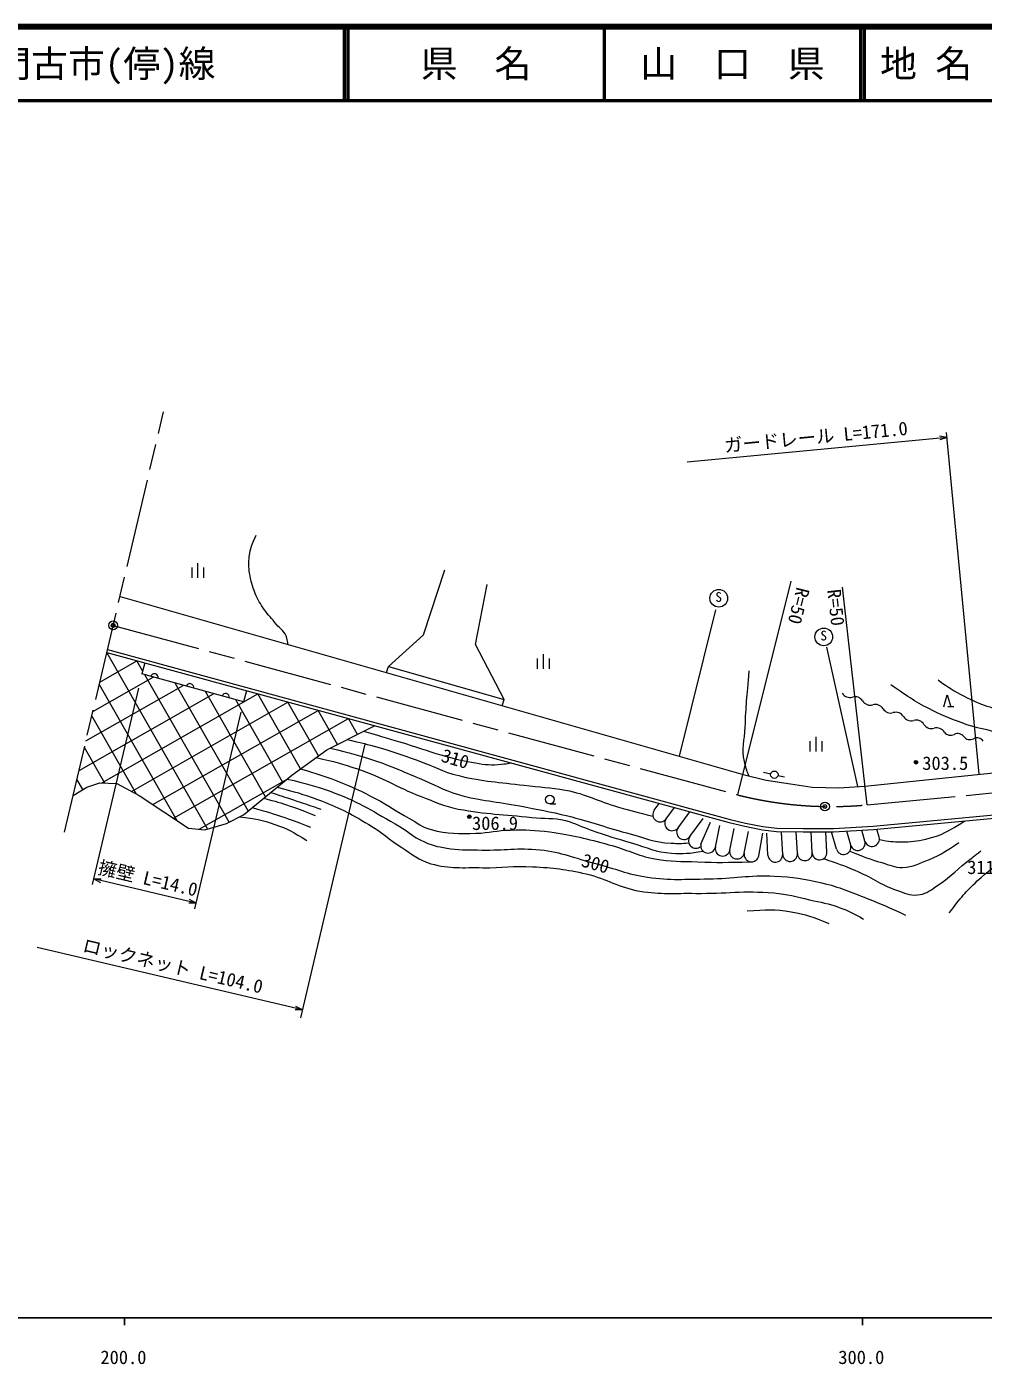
# Model space of a CAD drawing. Units: millimetres, scale not verified. Extents: x 40000 to 680000, y 20000 to 380000.
# Drawn here: x 254744 to 384369, y 198715 to 380000 of the extents above; entities that cross this region are included whole.
import ezdxf
from ezdxf.enums import TextEntityAlignment as Align

# ---------------------------------------------------------------- set-up
doc = ezdxf.new("R2010")
doc.units = ezdxf.units.MM
doc.header["$LTSCALE"] = 1000
doc.header["$PDMODE"] = 32
doc.header["$PDSIZE"] = 500
doc.linetypes.add('CHAIN', pattern=[18.5, 12, -1.5, 3.5, -1.5])
for name, color, linetype, lineweight in [('M-BGD', 7, 'Continuous', 13), ('M-BMK', 2, 'CHAIN', 13), ('M-BMK-SRVR', 3, 'Continuous', 13), ('M-STR-HTXT', 7, 'Continuous', 13), ('M-TTL', 2, 'Continuous', 140), ('M-TTL-BAND', 7, 'Continuous', 25), ('M-TTL-LINE', 7, 'Continuous', 50), ('M-TTL-TXT', 7, 'Continuous', 13)]:
    doc.layers.add(name, color=color, linetype=linetype, lineweight=lineweight)
doc.layers.add('M-OTRS', color=6, linetype='Continuous')
doc.styles.add('ＭＳ ゴシック', font='')
doc.styles.get('ＭＳ ゴシック').set_extended_font_data('MS Gothic')

msp = doc.modelspace()

# ---------------------------------------------------------------- linework, layer by layer
at = {"layer": 'M-BGD'}
for p, q in [((277145, 305285), (277145, 306685)), ((277945, 305285), (277945, 307285)), ((278745, 305285), (278745, 306685)), ((308533, 297568), (311380, 306370)), ((267381, 302791), (351839, 278640)), ((315536, 296284), (317147, 304423)), ((343189, 281113), (348110, 300955)), ((303756, 293309), (308533, 297568)), ((319436, 288825), (315536, 296284)), ((367359, 277015), (363162, 295929)), ((264646, 291180), (269679, 294053)), ((279233, 271269), (265586, 295171)), ((270450, 292703), (269679, 294053)), ((270739, 293764), (270335, 292282)), ((323965, 292964), (323965, 294364)), ((324765, 292964), (324765, 294964)), ((325565, 292964), (325565, 294364)), ((284098, 288478), (270335, 292282)), ((282159, 272194), (270757, 292166)), ((303513, 292459), (303756, 293309)), ((303756, 293309), (319436, 288825)), ((262766, 283197), (275957, 290728)), ((263706, 287188), (271880, 291855)), ((275140, 272388), (264577, 290888)), ((284750, 273708), (274858, 291032)), ((261825, 279205), (280033, 289601)), ((264897, 277504), (286050, 289582)), ((268943, 276360), (290143, 288464)), ((287103, 275637), (278960, 289898)), ((289456, 277566), (283062, 288764)), ((284514, 290001), (284098, 288478)), ((291854, 279417), (286050, 289582)), ((294299, 281185), (290143, 288464)), ((319193, 287975), (319436, 288825)), ((379019, 287830), (379499, 289430)), ((379499, 289430), (379979, 287830)), ((269628, 275990), (263568, 286604)), ((271850, 274565), (294235, 287346)), ((296875, 282724), (294235, 287346)), ((380379, 287830), (379579, 287830)), ((274652, 272711), (298328, 286229)), ((295394, 281976), (300774, 284702)), ((299556, 284078), (298328, 286229)), ((300774, 284702), (301889, 285256)), ((360929, 281760), (360929, 283160)), ((361729, 281760), (361729, 283760)), ((362529, 281760), (362529, 283160)), ((265317, 277491), (262559, 282321)), ((290669, 278560), (295394, 281976)), ((368315, 277077), (407437, 281140)), ((262363, 276614), (261550, 278038)), ((262897, 276930), (264666, 277512)), ((264666, 277512), (266944, 277439)), ((266944, 277439), (269997, 275791)), ((278121, 271237), (290031, 278037)), ((284099, 273174), (290669, 278560)), ((351839, 278640), (354966, 277897)), ((355561, 278703), (354568, 278900)), ((354966, 277897), (358229, 277369)), ((356544, 278521), (357432, 278344)), ((358229, 277369), (361180, 276954)), ((261029, 275823), (262897, 276930)), ((269997, 275791), (276660, 271381)), ((361180, 276954), (364778, 276850)), ((364778, 276850), (368315, 277077)), ((325635, 274654), (326435, 274654)), ((339786, 273805), (340460, 274722)), ((341398, 272621), (342527, 274158)), ((278865, 271163), (281797, 272011)), ((281797, 272011), (284099, 273174)), ((343009, 271437), (344594, 273593)), ((344621, 270253), (346397, 272670)), ((346102, 269190), (347406, 272176)), ((276660, 271381), (278865, 271163)), ((348062, 268794), (348656, 271735)), ((350023, 268399), (350616, 271339)), ((351983, 268003), (352577, 270944)), ((353944, 267607), (354497, 270698)), ((355191, 267706), (355030, 270702)), ((357188, 267813), (357027, 270809)), ((359185, 267920), (359026, 270880)), ((361182, 268027), (361030, 270866)), ((363179, 268134), (363033, 270862)), ((364486, 268533), (363822, 270860)), ((366409, 269081), (365871, 270970)), ((368332, 269629), (367915, 271095)), ((370256, 270178), (369954, 271236))]:
    msp.add_line(p, q, dxfattribs=at)
for points in [[(265689, 295609), (350055, 272568), (352161, 272067), (354504, 271615), (356402, 271362), (359982, 271318), (364065, 271310), (369454, 271641), (456197, 279768), (456260, 280843), (465575, 281369)], [(265586, 295171), (349944, 272132), (352067, 271627), (354431, 271171), (356369, 270913), (359978, 270868), (364078, 270859), (369489, 271192), (456624, 279356), (456686, 280416), (465591, 280919)]]:
    msp.add_lwpolyline(points, dxfattribs=at)
for centre, radius in [((348530, 302536), 1200), ((362759, 297302), 1200), ((375255, 280307), 150), ((375255, 280307), 120), ((375255, 280307), 90), ((375255, 280307), 60), ((375255, 280307), 30), ((375255, 280307), 20), ((356054, 278622), 500), ((325634, 275254), 600), ((314720, 272923), 150), ((314720, 272923), 120), ((314720, 272923), 90), ((314720, 272923), 60), ((314720, 272923), 30), ((314720, 272923), 20)]:
    msp.add_circle(centre, radius, dxfattribs=at)
for centre, radius, start, end in [((272050, 291808), 500, 344.54875, 164.54875), ((276869, 290476), 500, 344.54875, 164.54875), ((281688, 289144), 500, 344.54875, 164.54875), ((366290, 290324), 1224, 211.82011, 286.3772), ((366980, 287975), 1224, 31.82011, 106.3772), ((369060, 289266), 1224, 211.82011, 286.3772), ((369750, 286918), 1224, 31.82011, 106.3772), ((371830, 288208), 1224, 211.82011, 286.3772), ((372520, 285860), 1224, 31.82011, 106.3772), ((374599, 287150), 1224, 211.82011, 286.3772), ((375289, 284802), 1224, 31.82011, 106.3772), ((377369, 286093), 1224, 211.82011, 286.3772), ((378059, 283745), 1224, 31.82011, 106.3772), ((379932, 285008), 1038, 216.56726, 297.79005), ((380900, 283172), 1038, 36.56726, 117.79005), ((382568, 284409), 1038, 216.56726, 297.79005), ((383535, 282572), 1038, 36.56726, 117.79005), ((340592, 273213), 1000, 143.6955, 323.6955), ((342203, 272029), 1000, 143.6955, 323.6955), ((343815, 270845), 1000, 143.6955, 323.6955), ((345427, 269661), 1000, 143.6955, 311.20587), ((369294, 269904), 1000, 195.91003, 15.91003), ((347082, 268992), 1000, 168.59128, 348.59128), ((349043, 268596), 1000, 168.59128, 348.59128), ((351003, 268201), 1000, 168.59128, 348.59128), ((365447, 268807), 1000, 195.91003, 15.91003), ((367371, 269355), 1000, 195.91003, 15.91003), ((352964, 267805), 1000, 168.59128, 348.59128), ((356189, 267760), 1000, 183.07039, 3.07039), ((358186, 267867), 1000, 183.07039, 3.07039), ((360183, 267974), 1000, 183.07039, 3.07039), ((362181, 268081), 1000, 183.07039, 3.07039)]:
    msp.add_arc(centre, radius, start, end, dxfattribs=at)
for points, knots in [([(290103, 296294), (290121, 296650), (290081, 296817), (290006, 297141), (289795, 298048), (289128, 298300), (288552, 299031), (287932, 299819), (287496, 300192), (286928, 301018), (286376, 301821), (286096, 302301), (285717, 303199), (285282, 304229), (285133, 304853), (284951, 305955), (284809, 306815), (284813, 307318), (284902, 308185), (285024, 309370), (285284, 309854), (285823, 311092)], [0, 0, 0, 0, 1, 1, 1, 2, 2, 2, 3, 3, 3, 4, 4, 4, 5, 5, 5, 6, 6, 6, 7, 7, 7, 7]), ([(352618, 278455), (352261, 279297), (352184, 279639), (352009, 280426), (351615, 282190), (352038, 283247), (352106, 285054), (352218, 288041), (352335, 289031), (352663, 292687)], [0, 0, 0, 0, 1, 1, 1, 2, 2, 2, 3, 3, 3, 3]), ([(388446, 279168), (388174, 279740), (388075, 280069), (388065, 280677), (388049, 281584), (389346, 281977), (388986, 282809), (388802, 283234), (388489, 283351), (388089, 283585), (387295, 284049), (386756, 284118), (385884, 284409), (384453, 284885), (383574, 284898), (382152, 285402), (380304, 286058), (379275, 286461), (377512, 287322), (375176, 288464), (374389, 289060), (371842, 290812)], [0, 0, 0, 0, 1, 1, 1, 2, 2, 2, 3, 3, 3, 4, 4, 4, 5, 5, 5, 6, 6, 6, 7, 7, 7, 7]), ([(378245, 291479), (379779, 290362), (380331, 290035), (381762, 289271), (384097, 288024), (385595, 287706), (388141, 286981), (391418, 286048), (393333, 285803), (396711, 285361), (400207, 284904), (402198, 284883), (405724, 284855), (409879, 284821), (412205, 285047), (416355, 285264), (420188, 285463), (422321, 285978), (426160, 285936), (428377, 285911), (429169, 285894), (431830, 285671)], [0, 0, 0, 0, 1, 1, 1, 2, 2, 2, 3, 3, 3, 4, 4, 4, 5, 5, 5, 6, 6, 6, 7, 7, 7, 7]), ([(298161, 283379), (299910, 283000), (300398, 282874), (301816, 282491), (304133, 281866), (305385, 281356), (307656, 280577), (309879, 279814), (311016, 279043), (313301, 278493), (316701, 277676), (318690, 277632), (322158, 277185), (324348, 276902), (325604, 276945), (327774, 276531), (330651, 275981), (332096, 275035), (334916, 274241), (336741, 273727), (337351, 273562), (339612, 273012)], [0, 0, 0, 0, 1, 1, 1, 2, 2, 2, 3, 3, 3, 4, 4, 4, 5, 5, 5, 6, 6, 6, 7, 7, 7, 7]), ([(300394, 284510), (303156, 283710), (303865, 283505), (306081, 282831), (308263, 282167), (309451, 281681), (311654, 281086), (313161, 280679), (314014, 280467), (315555, 280214), (316911, 279991), (317703, 279895), (319068, 280044), (319549, 280097), (319738, 280109), (320293, 280230)], [0, 0, 0, 0, 1, 1, 1, 2, 2, 2, 3, 3, 3, 4, 4, 4, 5, 5, 5, 5]), ([(295894, 282230), (298733, 281535), (299562, 281326), (301855, 280559), (304269, 279752), (305554, 279115), (307913, 278160), (310013, 277310), (311089, 276550), (313268, 275931), (316438, 275030), (318330, 275027), (321564, 274395), (324106, 273899), (325535, 273642), (328052, 273032), (331196, 272270), (332884, 271566), (336012, 270742), (338370, 270121), (339658, 269430), (342094, 269337), (343021, 269301), (343397, 269274), (344469, 269373)], [0, 0, 0, 0, 1, 1, 1, 2, 2, 2, 3, 3, 3, 4, 4, 4, 5, 5, 5, 6, 6, 6, 7, 7, 7, 8, 8, 8, 8]), ([(291854, 279417), (294191, 278733), (294877, 278521), (296759, 277792), (298886, 276969), (300047, 276418), (302066, 275357), (303857, 274416), (304761, 273711), (306536, 272740), (307700, 272103), (308264, 271492), (309553, 271177), (311862, 270613), (313242, 270632), (315619, 270686), (317457, 270729), (318468, 271086), (320307, 271123), (322396, 271164), (323578, 271135), (325650, 270868), (328820, 270460), (330553, 269938), (333647, 269137), (336107, 268500), (337364, 267678), (339862, 267211), (342086, 266795), (343380, 266904), (345641, 266811), (348477, 266694), (349441, 266733), (352908, 266807)], [0, 0, 0, 0, 1, 1, 1, 2, 2, 2, 3, 3, 3, 4, 4, 4, 5, 5, 5, 6, 6, 6, 7, 7, 7, 8, 8, 8, 9, 9, 9, 10, 10, 10, 11, 11, 11, 11]), ([(293979, 280953), (296614, 280356), (297411, 280120), (299561, 279420), (303050, 278285), (304736, 276953), (308175, 275676), (310128, 274951), (311179, 274348), (313227, 273968), (317077, 273254), (319292, 273240), (323186, 272837), (324974, 272652), (326018, 272819), (327766, 272401), (329181, 272062), (329878, 271562), (331255, 271092), (333410, 270357), (334626, 269970), (336816, 269348), (338868, 268765), (339976, 268121), (342105, 267985), (343783, 267877), (344515, 267948), (346402, 268259)], [0, 0, 0, 0, 1, 1, 1, 2, 2, 2, 3, 3, 3, 4, 4, 4, 5, 5, 5, 6, 6, 6, 7, 7, 7, 8, 8, 8, 9, 9, 9, 9]), ([(290031, 278037), (292751, 277428), (293615, 277158), (295841, 276375), (299477, 275095), (301304, 273848), (304674, 271977), (306268, 271091), (306974, 270257), (308635, 269505), (309943, 268913), (310779, 268819), (312197, 268596), (313826, 268341), (314766, 268449), (316414, 268415), (319496, 268351), (321239, 268755), (324305, 268442), (327316, 268135), (328896, 267335), (331829, 266588), (334582, 265887), (336051, 265141), (338862, 264735), (342057, 264273), (343895, 264473), (347122, 264503), (350618, 264535), (352572, 265051), (356063, 264884), (358599, 264764), (360022, 264522), (362497, 263958), (364979, 263392), (366288, 262762), (368658, 261831), (370708, 261025), (371397, 260720), (373837, 259596)], [0, 0, 0, 0, 1, 1, 1, 2, 2, 2, 3, 3, 3, 4, 4, 4, 5, 5, 5, 6, 6, 6, 7, 7, 7, 8, 8, 8, 9, 9, 9, 10, 10, 10, 11, 11, 11, 12, 12, 12, 13, 13, 13, 13]), ([(287828, 276231), (289552, 275655), (289984, 275511), (291365, 275048), (292633, 274623), (293029, 274490), (294612, 273958)], [0, 0, 0, 0, 1, 1, 1, 2, 2, 2, 2]), ([(288658, 276911), (291241, 276281), (292049, 276041), (294150, 275266), (296985, 274220), (298497, 273402), (301104, 271874), (302942, 270796), (303764, 269872), (305572, 268745), (307060, 267816), (307809, 267041), (309497, 266564), (312155, 265813), (313787, 266077), (316548, 266019), (319185, 265964), (320666, 266305), (323300, 266155), (326160, 265992), (327776, 265811), (330569, 265174), (333476, 264511), (334895, 263322), (337839, 262848), (340756, 262378), (342444, 262582), (345399, 262543), (349530, 262488), (351860, 262959), (355976, 262598), (357898, 262429), (358948, 262106), (360828, 261671), (362413, 261304), (363341, 261211), (364862, 260635), (366189, 260132), (366681, 259873), (368134, 259054)], [0, 0, 0, 0, 1, 1, 1, 2, 2, 2, 3, 3, 3, 4, 4, 4, 5, 5, 5, 6, 6, 6, 7, 7, 7, 8, 8, 8, 9, 9, 9, 10, 10, 10, 11, 11, 11, 12, 12, 12, 13, 13, 13, 13]), ([(285309, 274166), (287421, 273559), (288004, 273401), (289699, 272813), (291074, 272335), (291531, 272162), (293188, 271504)], [0, 0, 0, 0, 1, 1, 1, 2, 2, 2, 2]), ([(286863, 275440), (288583, 274966), (289061, 274836), (290444, 274369), (291775, 273920), (292218, 273746), (293812, 273109)], [0, 0, 0, 0, 1, 1, 1, 2, 2, 2, 2]), ([(283589, 272917), (285778, 272629), (286567, 272527), (288366, 271892), (290154, 271261), (290830, 270851), (292703, 269711)], [0, 0, 0, 0, 1, 1, 1, 2, 2, 2, 2]), ([(370291, 269824), (371635, 269586), (372098, 269517), (373266, 269511), (374575, 269504), (375315, 269620), (376594, 269898), (378819, 270383), (379655, 271033), (381880, 272353)], [0, 0, 0, 0, 1, 1, 1, 2, 2, 2, 3, 3, 3, 3]), ([(362729, 267245), (364748, 266569), (365322, 266354), (366948, 265690), (369221, 264762), (370295, 263771), (372618, 262976), (373702, 262606), (374337, 262212), (375477, 262322), (376477, 262418), (376985, 262818), (377828, 263364), (379625, 264529), (380442, 265445), (382117, 266781), (382864, 267377), (383098, 267563), (384031, 268307)], [0, 0, 0, 0, 1, 1, 1, 2, 2, 2, 3, 3, 3, 4, 4, 4, 5, 5, 5, 6, 6, 6, 6]), ([(366289, 268267), (368303, 267458), (368893, 267184), (370631, 266708), (371718, 266410), (372316, 265998), (373442, 266054), (374922, 266127), (375705, 266583), (377077, 267144), (378744, 267827), (379338, 268269), (381075, 269446)], [0, 0, 0, 0, 1, 1, 1, 2, 2, 2, 3, 3, 3, 4, 4, 4, 4]), ([(379762, 259905), (381388, 261992), (381911, 262700), (383566, 264218), (385028, 265559), (385899, 266279), (387588, 267320), (389469, 268479), (390324, 268770), (392739, 269660)], [0, 0, 0, 0, 1, 1, 1, 2, 2, 2, 3, 3, 3, 3]), ([(352364, 260176), (355040, 260341), (356030, 260431), (358325, 260031), (360386, 259671), (361214, 259366), (363449, 258468)], [0, 0, 0, 0, 1, 1, 1, 2, 2, 2, 2])]:
    msp.add_open_spline(points, degree=3, knots=knots, dxfattribs=at)
for p in [(375255, 280307), (314720, 272923)]:
    msp.add_point(p, dxfattribs=at)
at = {"layer": 'M-BMK'}
for p, q in [((259852, 270828), (273275, 327811)), ((266455, 298861), (351108, 275876)), ((368636, 274539), (562235, 293027))]:
    msp.add_line(p, q, dxfattribs=at)
msp.add_arc((363745, 326005), 51697, 255.85124, 275.42833, dxfattribs=at)
at = {"layer": 'M-BMK-SRVR'}
for centre in [(266455, 298861), (362913, 274314)]:
    msp.add_circle(centre, 600, dxfattribs=at)
msp.add_point((362913, 274314), dxfattribs=at)
at = {"layer": 'M-OTRS'}
msp.add_point((266455, 298861), dxfattribs=at)
at = {"layer": 'M-STR-HTXT'}
for p, q in [((383821, 278687), (379401, 324983)), ((379462, 324337), (344253, 320975)), ((379462, 324337), (378443, 324491)), ((379462, 324337), (378490, 323993)), ((351108, 275876), (358359, 304853)), ((368636, 274539), (365283, 304035)), ((263640, 263729), (269915, 290370)), ((277542, 260454), (283817, 287095)), ((291883, 245690), (300618, 282774)), ((263818, 264487), (264849, 264501)), ((277720, 261212), (263818, 264487)), ((263818, 264487), (264734, 264014)), ((277720, 261212), (276690, 261198)), ((277720, 261212), (276804, 261685)), ((292131, 246745), (256154, 255219)), ((292131, 246745), (291100, 246731)), ((292131, 246745), (291215, 247217))]:
    msp.add_line(p, q, dxfattribs=at)
at = {"layer": 'M-TTL'}
msp.add_line((680000, 380000), (40000, 380000), dxfattribs=at)
at = {"layer": 'M-TTL-BAND'}
for p, q in [((40000, 205000), (579000, 205000)), ((268000, 205000), (268000, 204000)), ((368000, 205000), (368000, 204000))]:
    msp.add_line(p, q, dxfattribs=at)
at = {"layer": 'M-TTL-LINE'}
for p, q in [((297750, 380000), (297750, 370000)), ((298250, 380000), (298250, 370000)), ((333000, 380000), (333000, 370000)), ((367750, 380000), (367750, 370000)), ((368250, 380000), (368250, 370000)), ((40000, 370000), (680000, 370000))]:
    msp.add_line(p, q, dxfattribs=at)

# ---------------------------------------------------------------- texts
at = {"layer": 'M-BGD', "style": 'ＭＳ ゴシック'}
for p in [(348066, 303374), (362295, 298140)]:
    msp.add_text('S', height=1320, dxfattribs=at).set_placement(p, align=Align.TOP_LEFT)
for s, rotation, p in [('310', 343.129, (312827, 280783)), ('300', 343.647, (331829, 266588))]:
    msp.add_text(s, height=1833, rotation=rotation, dxfattribs=at).set_placement(p, align=Align.MIDDLE_CENTER)
for s, p in [('303.5', (379220, 280190)), ('306.9', (318201, 272047)), ('311.6', (385311, 266075))]:
    msp.add_text(s, height=1833, dxfattribs=at).set_placement(p, align=Align.MIDDLE_CENTER)
at = {"layer": 'M-STR-HTXT', "style": 'ＭＳ ゴシック'}
for s, rotation, p in [('ガードレール L=171.0', 5.455, (361829, 322955)), ('擁壁 L=14.0', 346.745, (270838, 263142)), ('ロックネット L=104.0', 346.745, (274211, 251274))]:
    msp.add_text(s, height=1833, rotation=rotation, dxfattribs=at).set_placement(p, align=Align.BOTTOM_CENTER)
for rotation, p in [(255.952, (358554, 304275)), (276.484, (362676, 303600))]:
    msp.add_text('R=50', height=1833, rotation=rotation, dxfattribs=at).set_placement(p, align=Align.BOTTOM_LEFT)
at = {"layer": 'M-TTL-BAND', "style": 'ＭＳ ゴシック'}
for s, p in [('200.0', (267844, 198195)), ('300.0', (367844, 198195))]:
    msp.add_text(s, height=1833, dxfattribs=at).set_placement(p, align=Align.BOTTOM_CENTER)
at = {"layer": 'M-TTL-TXT', "style": 'ＭＳ ゴシック'}
for s, p in [('路 線 名      一般県道俵山長門古市(停)線', (180380, 375000)), ('地 名      長門市大字俵山', (370380, 375000))]:
    msp.add_text(s, height=3666, dxfattribs=at).set_placement(p, align=Align.MIDDLE_LEFT)
for s, p in [('県\u3000名', (315625, 375000)), ('山\u3000口\u3000県', (350375, 375000))]:
    msp.add_text(s, height=3666, dxfattribs=at).set_placement(p, align=Align.MIDDLE_CENTER)

doc.saveas('drawing.dxf')
